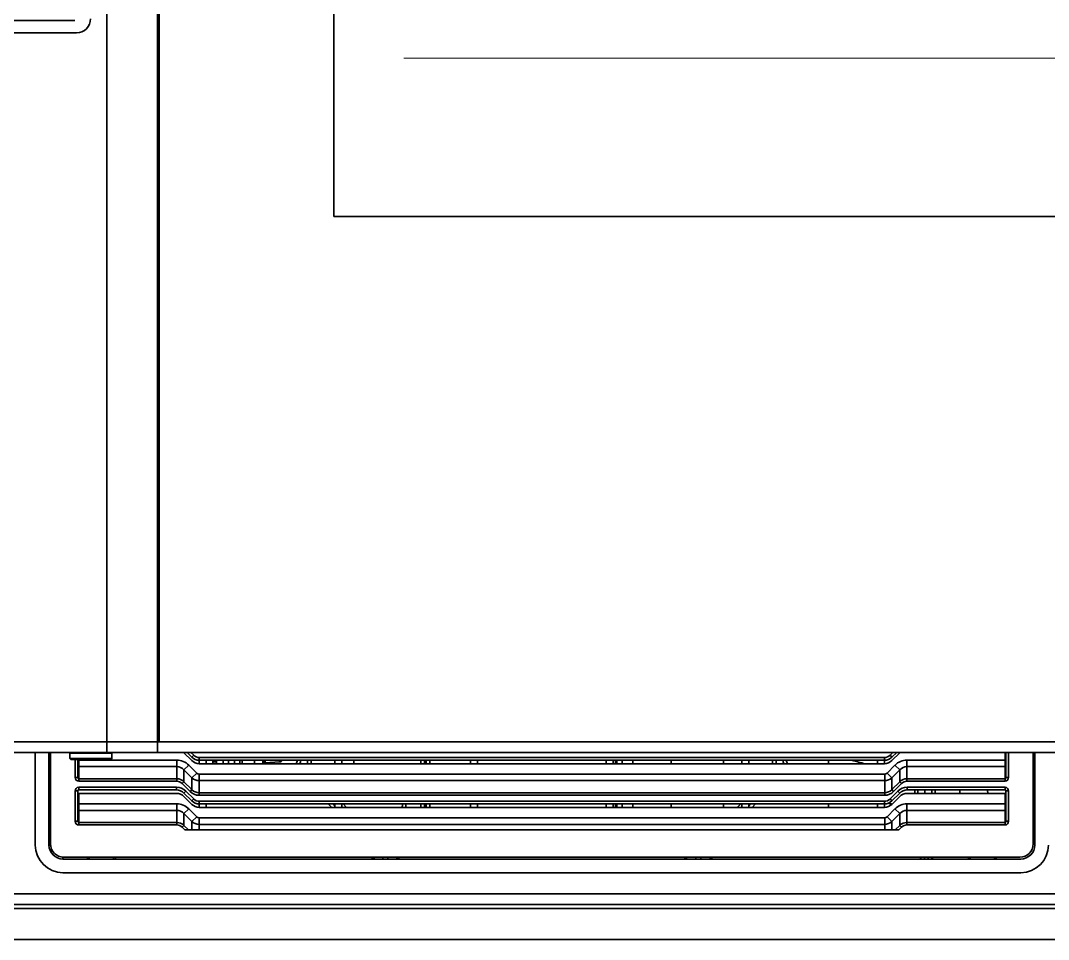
# Model space of a CAD drawing. Extents: x 53 to 4125, y 6244 to 9910.
# Drawn here: x 2373.2 to 2667.2, y 7999.4 to 8262.2 of the extents above; entities that cross this region are included whole.
import ezdxf

# ---------------------------------------------------------------- set-up
doc = ezdxf.new("R2010")
doc.units = 0
doc.header["$LTSCALE"] = 5
doc.layers.get('0').update_dxf_attribs({"linetype": 'CONTINUOUS', "lineweight": 0})
doc.layers.add('1', color=7, linetype='CONTINUOUS', true_color=0xffffff)

msp = doc.modelspace()

# ---------------------------------------------------------------- linework, layer by layer
at = {"color": 2}
msp.add_line((2482.78, 8251.4), (2695.78, 8251.4), dxfattribs=at)
at = {"layer": '1', "color": 7, "linetype": 'Continuous', "lineweight": 35}
for p, q in [((2397.86, 8739.4), (2397.86, 8055.9)), ((2412.28, 8739.4), (2412.28, 8055.9)), ((2412.78, 8739.15), (2412.78, 8055.9)), ((2462.78, 8639.15), (2462.78, 8206.1)), ((2225.06, 8262.15), (2388.66, 8262.15)), ((2389.16, 8258.65), (2345.17, 8258.65)), ((2462.78, 8206.1), (2715.78, 8206.1)), ((2396.45, 8055.9), (2217.28, 8055.9)), ((2397.86, 8055.9), (2396.45, 8055.9)), ((2397.86, 8055.9), (2411.62, 8055.9)), ((2397.86, 8055.9), (2397.86, 8052.9)), ((2411.62, 8055.9), (2412.32, 8055.9)), ((2412.32, 8055.9), (2766.23, 8055.9)), ((2412.32, 8055.9), (2412.32, 8052.9)), ((2217.28, 8052.9), (2396.45, 8052.9)), ((2377.36, 8026.4), (2377.36, 8052.9)), ((2381.28, 8052.9), (2381.28, 8026.4)), ((2381.73, 8026.7), (2381.73, 8052.9)), ((2387.53, 8052.9), (2387.28, 8052.65)), ((2387.28, 8052.65), (2399.28, 8052.65)), ((2387.28, 8052.65), (2387.28, 8051.15)), ((2399.28, 8051.15), (2387.28, 8051.15)), ((2387.28, 8051.15), (2387.53, 8050.9)), ((2399.03, 8050.9), (2387.53, 8050.9)), ((2388.78, 8045.7), (2388.78, 8050.9)), ((2389.53, 8050.9), (2389.53, 8045.7)), ((2389.78, 8050.9), (2389.78, 8050.69)), ((2397.86, 8052.9), (2396.45, 8052.9)), ((2397.86, 8052.9), (2411.62, 8052.9)), ((2399.28, 8052.65), (2399.03, 8052.9)), ((2399.03, 8050.9), (2399.28, 8051.15)), ((2399.28, 8051.15), (2399.28, 8052.65)), ((2412.32, 8052.9), (2411.62, 8052.9)), ((2412.32, 8052.9), (2766.23, 8052.9)), ((2422.15, 8050.53), (2419.9, 8052.77)), ((2422.15, 8051.53), (2420.78, 8052.9)), ((2421.84, 8052.9), (2422.68, 8052.06)), ((2422.15, 8051.53), (2422.68, 8052.06)), ((2424.27, 8050.65), (2424.27, 8051.4)), ((2424.27, 8051.4), (2620.28, 8051.4)), ((2620.28, 8050.65), (2620.28, 8051.4)), ((2621.87, 8052.06), (2622.71, 8052.9)), ((2622.4, 8051.53), (2621.87, 8052.06)), ((2623.78, 8052.9), (2622.4, 8051.53)), ((2624.65, 8052.77), (2622.4, 8050.53)), ((2654.78, 8050.69), (2654.78, 8052.9)), ((2655.03, 8045.7), (2655.03, 8052.9)), ((2655.78, 8052.9), (2655.78, 8045.7)), ((2662.83, 8052.9), (2662.83, 8026.7)), ((2663.28, 8026.4), (2663.28, 8052.9)), ((2381.73, 8050.7), (2381.28, 8050.7)), ((2381.48, 8049.4), (2381.73, 8049.4)), ((2389.53, 8050.69), (2389.78, 8050.69)), ((2389.78, 8050.69), (2417.84, 8050.69)), ((2389.78, 8050.69), (2389.78, 8048.81)), ((2417.84, 8048.81), (2389.78, 8048.81)), ((2389.78, 8048.81), (2389.78, 8045.34)), ((2417.84, 8050.69), (2417.84, 8048.81)), ((2417.84, 8045.34), (2417.84, 8048.81)), ((2421.26, 8049.24), (2419.89, 8047.88)), ((2422.16, 8045.61), (2419.89, 8047.88)), ((2419.89, 8047.88), (2419.89, 8044.5)), ((2421.26, 8049.24), (2423.53, 8046.97)), ((2620.28, 8050.65), (2424.27, 8050.65)), ((2424.28, 8049.65), (2424.27, 8049.65)), ((2424.28, 8049.65), (2424.28, 8050.65)), ((2426.28, 8049.65), (2424.28, 8049.65)), ((2426.28, 8050.65), (2426.28, 8049.65)), ((2463.08, 8049.65), (2426.28, 8049.65)), ((2428.18, 8049.65), (2428.18, 8050.65)), ((2428.18, 8050.15), (2429.18, 8050.15)), ((2429.18, 8050.65), (2429.18, 8050.15)), ((2429.18, 8050.15), (2429.18, 8049.65)), ((2431.08, 8049.65), (2431.08, 8050.65)), ((2432.6, 8049.65), (2432.6, 8050.65)), ((2434.37, 8049.65), (2434.37, 8050.65)), ((2435.9, 8049.65), (2435.9, 8050.65)), ((2436.56, 8049.65), (2436.56, 8050.65)), ((2440.12, 8049.65), (2440.12, 8050.65)), ((2442.48, 8049.65), (2442.48, 8050.65)), ((2442.64, 8049.65), (2442.64, 8050.65)), ((2443.12, 8049.92), (2443.12, 8050.65)), ((2443.12, 8049.92), (2447.23, 8050.14)), ((2447.23, 8050.14), (2447.23, 8050.65)), ((2455.28, 8049.65), (2455.28, 8050.65)), ((2456.28, 8050.65), (2456.28, 8049.65)), ((2463.08, 8049.65), (2463.08, 8050.65)), ((2465.08, 8049.65), (2463.08, 8049.65)), ((2465.08, 8050.65), (2465.08, 8049.65)), ((2501.88, 8049.65), (2465.08, 8049.65)), ((2468.51, 8050.65), (2468.51, 8049.65)), ((2487.69, 8050.65), (2487.69, 8049.65)), ((2488.69, 8050.65), (2488.69, 8049.65)), ((2489.19, 8050.65), (2489.19, 8049.65)), ((2490.19, 8050.65), (2490.19, 8049.65)), ((2501.88, 8049.65), (2501.88, 8050.65)), ((2503.88, 8049.65), (2501.88, 8049.65)), ((2503.88, 8050.65), (2503.88, 8049.65)), ((2540.68, 8049.65), (2503.88, 8049.65)), ((2540.68, 8049.65), (2540.68, 8050.65)), ((2542.68, 8049.65), (2540.68, 8049.65)), ((2542.68, 8050.65), (2542.68, 8049.65)), ((2579.48, 8049.65), (2542.68, 8049.65)), ((2543.38, 8050.65), (2543.38, 8049.65)), ((2543.38, 8049.65), (2543.38, 8050.65)), ((2543.77, 8049.65), (2543.77, 8050.65)), ((2545.27, 8049.65), (2545.27, 8050.65)), ((2545.28, 8049.65), (2545.28, 8050.65)), ((2548.28, 8050.65), (2548.28, 8049.65)), ((2559.28, 8049.65), (2559.28, 8050.65)), ((2574.28, 8050.65), (2574.28, 8049.65)), ((2579.48, 8049.65), (2579.48, 8050.65)), ((2581.48, 8049.65), (2579.48, 8049.65)), ((2581.48, 8050.65), (2581.48, 8049.65)), ((2618.28, 8049.65), (2581.48, 8049.65)), ((2588.28, 8049.65), (2588.28, 8050.65)), ((2589.28, 8050.65), (2589.28, 8049.65)), ((2604.28, 8049.65), (2604.28, 8050.65)), ((2618.28, 8049.65), (2618.28, 8050.65)), ((2620.28, 8049.65), (2618.28, 8049.65)), ((2620.28, 8050.65), (2620.28, 8049.65)), ((2620.28, 8049.65), (2620.28, 8049.65)), ((2621.02, 8046.97), (2623.29, 8049.24)), ((2624.66, 8047.88), (2622.39, 8045.61)), ((2623.29, 8049.24), (2624.66, 8047.88)), ((2624.66, 8044.5), (2624.66, 8047.88)), ((2626.71, 8050.69), (2654.78, 8050.69)), ((2626.71, 8050.69), (2626.71, 8048.81)), ((2654.78, 8048.81), (2626.71, 8048.81)), ((2626.71, 8048.81), (2626.71, 8045.34)), ((2654.78, 8050.69), (2655.03, 8050.69)), ((2654.78, 8048.81), (2654.78, 8050.69)), ((2654.78, 8045.34), (2654.78, 8048.81)), ((2663.28, 8050.7), (2662.83, 8050.7)), ((2381.73, 8047.65), (2381.28, 8047.65)), ((2381.73, 8046.65), (2381.28, 8046.65)), ((2389.53, 8045.7), (2388.78, 8045.7)), ((2389.78, 8045.34), (2417.84, 8045.34)), ((2389.78, 8044.63), (2389.78, 8045.34)), ((2417.84, 8045.34), (2417.84, 8044.63)), ((2423.53, 8046.97), (2422.16, 8045.61)), ((2422.16, 8042.23), (2422.16, 8045.61)), ((2424.21, 8046.69), (2620.34, 8046.69)), ((2424.21, 8046.69), (2424.21, 8044.81)), ((2620.34, 8046.69), (2620.34, 8044.81)), ((2621.02, 8046.97), (2622.39, 8045.61)), ((2622.39, 8045.61), (2622.39, 8042.23)), ((2626.71, 8045.34), (2626.71, 8044.63)), ((2626.71, 8045.34), (2654.78, 8045.34)), ((2654.78, 8045.34), (2654.78, 8044.63)), ((2655.03, 8045.7), (2655.78, 8045.7)), ((2663.28, 8047.65), (2662.83, 8047.65)), ((2663.28, 8046.65), (2662.83, 8046.65)), ((2381.73, 8044.49), (2381.32, 8044.49)), ((2417.84, 8044.63), (2389.78, 8044.63)), ((2389.78, 8042.9), (2417.78, 8042.9)), ((2389.78, 8042.15), (2389.78, 8042.9)), ((2417.78, 8042.15), (2389.78, 8042.15)), ((2417.78, 8042.15), (2417.78, 8042.9)), ((2419.89, 8044.5), (2419.38, 8043.98)), ((2421.65, 8041.71), (2419.38, 8043.98)), ((2419.89, 8044.5), (2422.16, 8042.23)), ((2422.16, 8042.23), (2421.65, 8041.71)), ((2424.21, 8044.81), (2424.21, 8041.34)), ((2620.34, 8044.81), (2424.21, 8044.81)), ((2620.34, 8041.34), (2620.34, 8044.81)), ((2622.39, 8042.23), (2624.66, 8044.5)), ((2622.39, 8042.23), (2622.9, 8041.71)), ((2625.17, 8043.98), (2622.9, 8041.71)), ((2624.66, 8044.5), (2625.17, 8043.98)), ((2654.78, 8044.63), (2626.71, 8044.63)), ((2626.77, 8042.15), (2626.77, 8042.9)), ((2626.77, 8042.9), (2654.78, 8042.9)), ((2654.78, 8042.15), (2626.77, 8042.15)), ((2629, 8042.15), (2629, 8041.15)), ((2629.8, 8042.15), (2629.8, 8041.15)), ((2631.8, 8041.15), (2631.8, 8042.15)), ((2633.8, 8042.15), (2633.8, 8041.15)), ((2634.8, 8042.15), (2634.8, 8041.15)), ((2641.82, 8041.15), (2641.8, 8042.15)), ((2649.8, 8042.15), (2649.81, 8041.15)), ((2654.78, 8042.15), (2654.78, 8042.9)), ((2388.78, 8033.2), (2388.78, 8041.9)), ((2389.53, 8041.9), (2388.78, 8041.9)), ((2389.53, 8041.9), (2389.53, 8033.2)), ((2389.53, 8041.15), (2389.78, 8041.15)), ((2417.78, 8041.15), (2389.78, 8041.15)), ((2389.78, 8041.15), (2389.78, 8038.19)), ((2419.9, 8041.27), (2420.43, 8041.8)), ((2422.15, 8039.03), (2419.9, 8041.27)), ((2422.15, 8038.03), (2419.9, 8040.27)), ((2420.43, 8041.8), (2422.68, 8039.56)), ((2422.15, 8039.03), (2422.68, 8039.56)), ((2424.21, 8041.34), (2424.21, 8040.63)), ((2424.21, 8041.34), (2620.34, 8041.34)), ((2620.34, 8040.63), (2424.21, 8040.63)), ((2620.34, 8041.34), (2620.34, 8040.63)), ((2621.87, 8039.56), (2624.12, 8041.8)), ((2622.4, 8039.03), (2621.87, 8039.56)), ((2624.65, 8041.27), (2622.4, 8039.03)), ((2624.65, 8040.27), (2622.4, 8038.03)), ((2624.65, 8041.27), (2624.12, 8041.8)), ((2654.78, 8041.15), (2626.77, 8041.15)), ((2655.03, 8041.15), (2654.78, 8041.15)), ((2654.78, 8038.19), (2654.78, 8041.15)), ((2655.03, 8033.2), (2655.03, 8041.9)), ((2655.03, 8041.9), (2655.78, 8041.9)), ((2655.78, 8041.9), (2655.78, 8033.2)), ((2389.53, 8038.19), (2389.78, 8038.19)), ((2389.78, 8038.19), (2417.84, 8038.19)), ((2389.78, 8038.19), (2389.78, 8036.31)), ((2417.84, 8036.31), (2389.78, 8036.31)), ((2389.78, 8036.31), (2389.78, 8032.84)), ((2417.84, 8038.19), (2417.84, 8036.31)), ((2417.84, 8032.84), (2417.84, 8036.31)), ((2421.26, 8036.74), (2419.89, 8035.38)), ((2421.26, 8036.74), (2423.53, 8034.47)), ((2424.27, 8038.15), (2424.27, 8038.9)), ((2424.27, 8038.9), (2620.28, 8038.9)), ((2620.28, 8038.15), (2424.27, 8038.15)), ((2424.28, 8037.15), (2424.27, 8037.15)), ((2424.28, 8037.15), (2424.28, 8038.15)), ((2426.28, 8037.15), (2424.28, 8037.15)), ((2426.28, 8038.15), (2426.28, 8037.15)), ((2463.08, 8037.15), (2426.28, 8037.15)), ((2462.15, 8037.15), (2461.15, 8038.15)), ((2462.57, 8038.15), (2463.08, 8037.64)), ((2463.08, 8037.15), (2463.08, 8038.15)), ((2465.08, 8037.15), (2463.08, 8037.15)), ((2465.08, 8038.15), (2465.08, 8037.15)), ((2501.88, 8037.15), (2465.08, 8037.15)), ((2465.4, 8038.15), (2466.4, 8037.15)), ((2483.33, 8037.15), (2483.33, 8038.15)), ((2487.69, 8038.15), (2487.69, 8037.15)), ((2488.69, 8038.15), (2488.69, 8037.15)), ((2489.19, 8038.15), (2489.19, 8037.15)), ((2490.19, 8038.15), (2490.19, 8037.15)), ((2501.88, 8037.15), (2501.88, 8038.15)), ((2503.88, 8037.15), (2501.88, 8037.15)), ((2503.88, 8038.15), (2503.88, 8037.15)), ((2540.68, 8037.15), (2503.88, 8037.15)), ((2540.68, 8037.15), (2540.68, 8038.15)), ((2542.68, 8037.15), (2540.68, 8037.15)), ((2542.68, 8038.15), (2542.68, 8037.15)), ((2579.48, 8037.15), (2542.68, 8037.15)), ((2543.38, 8038.15), (2543.38, 8037.15)), ((2543.38, 8037.15), (2543.38, 8038.15)), ((2543.77, 8037.15), (2543.77, 8038.15)), ((2545.27, 8037.15), (2545.27, 8038.15)), ((2545.28, 8037.15), (2545.28, 8038.15)), ((2548.28, 8038.15), (2548.28, 8037.15)), ((2559.28, 8037.15), (2559.28, 8038.15)), ((2574.28, 8038.15), (2574.28, 8037.15)), ((2578.15, 8037.15), (2579.15, 8038.15)), ((2579.48, 8037.15), (2579.48, 8038.15)), ((2581.48, 8037.15), (2579.48, 8037.15)), ((2581.48, 8038.15), (2581.48, 8037.15)), ((2581.48, 8037.64), (2581.98, 8038.15)), ((2618.28, 8037.15), (2581.48, 8037.15)), ((2583.4, 8038.15), (2582.4, 8037.15)), ((2604.28, 8037.15), (2604.28, 8038.15)), ((2618.28, 8037.15), (2618.28, 8038.15)), ((2620.28, 8037.15), (2618.28, 8037.15)), ((2620.28, 8038.15), (2620.28, 8038.9)), ((2620.28, 8038.15), (2620.28, 8037.15)), ((2620.28, 8037.15), (2620.28, 8037.15)), ((2621.02, 8034.47), (2623.29, 8036.74)), ((2623.29, 8036.74), (2624.66, 8035.38)), ((2626.71, 8038.19), (2654.78, 8038.19)), ((2626.71, 8038.19), (2626.71, 8036.31)), ((2626.71, 8036.31), (2626.71, 8032.84)), ((2654.78, 8036.31), (2626.71, 8036.31)), ((2654.78, 8038.19), (2655.03, 8038.19)), ((2654.78, 8036.31), (2654.78, 8038.19)), ((2654.78, 8032.84), (2654.78, 8036.31)), ((2381.28, 8034.4), (2381.73, 8034.4)), ((2389.53, 8033.2), (2388.78, 8033.2)), ((2422.16, 8033.11), (2419.89, 8035.38)), ((2419.89, 8035.38), (2419.89, 8032)), ((2423.53, 8034.47), (2422.16, 8033.11)), ((2424.21, 8034.19), (2620.34, 8034.19)), ((2424.21, 8034.19), (2424.21, 8032.31)), ((2620.34, 8034.19), (2620.34, 8032.31)), ((2621.02, 8034.47), (2622.39, 8033.11)), ((2624.66, 8035.38), (2622.39, 8033.11)), ((2624.66, 8032), (2624.66, 8035.38)), ((2655.03, 8033.2), (2655.78, 8033.2)), ((2662.82, 8034.4), (2663.27, 8034.4)), ((2381.28, 8031.28), (2381.73, 8031.28)), ((2389.78, 8032.84), (2417.84, 8032.84)), ((2389.78, 8032.13), (2389.78, 8032.84)), ((2417.84, 8032.13), (2389.78, 8032.13)), ((2417.84, 8032.84), (2417.84, 8032.13)), ((2419.89, 8032), (2419.38, 8031.48)), ((2420.16, 8030.7), (2419.38, 8031.48)), ((2419.89, 8032), (2421.19, 8030.7)), ((2624.39, 8030.7), (2420.16, 8030.7)), ((2422.16, 8030.7), (2422.16, 8033.11)), ((2620.34, 8032.31), (2424.21, 8032.31)), ((2424.21, 8032.31), (2424.21, 8030.7)), ((2620.34, 8030.7), (2620.34, 8032.31)), ((2622.39, 8033.11), (2622.39, 8030.7)), ((2623.37, 8030.7), (2624.66, 8032)), ((2625.17, 8031.48), (2624.39, 8030.7)), ((2624.66, 8032), (2625.17, 8031.48)), ((2626.71, 8032.84), (2626.71, 8032.13)), ((2626.71, 8032.84), (2654.78, 8032.84)), ((2654.78, 8032.13), (2626.71, 8032.13)), ((2654.78, 8032.84), (2654.78, 8032.13)), ((2662.82, 8032.6), (2663.27, 8032.6)), ((2381.28, 8026.4), (2381.74, 8026.4)), ((2385.28, 8022.4), (2385.28, 8022.91)), ((2385.28, 8022.4), (2659.28, 8022.4)), ((2659.03, 8022.9), (2385.53, 8022.9)), ((2392.28, 8022.4), (2392.28, 8022.9)), ((2392.78, 8022.9), (2392.78, 8022.4)), ((2399.78, 8022.4), (2399.78, 8022.9)), ((2400.28, 8022.9), (2400.28, 8022.4)), ((2476.82, 8022.4), (2476.82, 8022.9)), ((2478.23, 8022.4), (2478.23, 8022.9)), ((2480.65, 8022.9), (2480.71, 8022.84)), ((2563.84, 8022.84), (2563.9, 8022.9)), ((2566.32, 8022.9), (2566.32, 8022.4)), ((2567.73, 8022.9), (2567.73, 8022.4)), ((2631.78, 8022.9), (2631.78, 8022.4)), ((2632.78, 8022.9), (2632.78, 8022.4)), ((2644.28, 8022.4), (2644.28, 8022.9)), ((2644.78, 8022.9), (2644.78, 8022.4)), ((2651.78, 8022.4), (2651.78, 8022.9)), ((2652.28, 8022.9), (2652.28, 8022.4)), ((2659.28, 8018.49), (2385.28, 8018.49)), ((2894.53, 8012.4), (2284.03, 8012.4)), ((2816.53, 8009.4), (2274.78, 8009.4)), ((2282.93, 8008.2), (2895.63, 8008.2)), ((2897.63, 7999.4), (2280.93, 7999.4))]:
    msp.add_line(p, q, dxfattribs=at)
for centre, radius, start, end in [((2389.16, 8262.65), 4, 270, 0), ((2417.78, 8050.65), 3, 45, 48.5909), ((2424.27, 8053.65), 3, 225, 270), ((2424.27, 8053.65), 2.25, 225, 270), ((2620.28, 8053.65), 2.25, 270, 315), ((2620.28, 8053.65), 3, 270, 315), ((2626.77, 8050.65), 3, 131.4091, 135), ((2382.78, 8050.15), 1.5, 180, 225.5723), ((2424.27, 8052.65), 3, 225, 270), ((2443.14, 8049.43), 0.5, 92.9999, 153.056), ((2447.18, 8051.14), 1, 273, 330.8618), ((2450.28, 8050.65), 2, 329.9991, 0), ((2450.28, 8050.65), 3, 340.5277, 0), ((2594.28, 8050.65), 3, 180, 199.4723), ((2594.28, 8050.65), 2, 180, 210.0009), ((2620.28, 8052.65), 3, 270, 315), ((2661.78, 8050.15), 1.5, 314.4277, 0), ((2382.78, 8044.15), 1.5, 134.4277, 180), ((2661.78, 8044.15), 1.5, 0, 45.5723), ((2389.78, 8041.9), 1, 90, 180), ((2389.78, 8041.9), 0.25, 90, 180), ((2417.78, 8039.15), 3.75, 45, 90), ((2417.78, 8039.15), 3, 45, 90), ((2626.77, 8039.15), 3.75, 90, 135), ((2626.77, 8039.15), 3, 90, 135), ((2654.78, 8041.9), 1, 0, 90), ((2654.78, 8041.9), 0.25, 0, 90), ((2417.78, 8038.15), 3, 45, 90), ((2424.27, 8041.15), 3, 225, 270), ((2424.27, 8041.15), 2.25, 225, 270), ((2620.28, 8041.15), 2.25, 270, 315), ((2620.28, 8041.15), 3, 270, 315), ((2626.77, 8038.15), 3, 90, 135), ((2424.27, 8040.15), 3, 225, 270), ((2476.44, 8038.49), 6, 347.1384, 356.7937), ((2620.28, 8040.15), 3, 270, 315), ((2382.28, 8033.81), 1, 180, 236.6337), ((2385.28, 8026.4), 7.91, 180, 270), ((2385.28, 8026.4), 4, 180, 270), ((2385.53, 8026.7), 3.8, 180, 270), ((2659.03, 8026.7), 3.8, 270, 0), ((2659.28, 8026.4), 4, 270, 0), ((2659.28, 8026.4), 7.91, 270, 0), ((2473.28, 8023.9), 1.5, 270, 318.1908), ((2481.77, 8023.9), 1.5, 225, 270), ((2562.78, 8023.9), 1.5, 270, 315), ((2571.27, 8023.9), 1.5, 221.8092, 270), ((2630.28, 8022.9), 0.5, 270, 0), ((2634.28, 8022.9), 0.5, 180, 270)]:
    msp.add_arc(centre, radius, start, end, dxfattribs=at)
for centre, major_axis, ratio, start_param, end_param in [((2389.78, 8049.05), (0.25, 0), 0.935602, 3.141593, 4.712389), ((2417.84, 8045.34), (0, -5.34), 0.935602, 2.389453, 3.141593), ((2417.84, 8045.34), (0, 3.47), 0.863819, 5.531045, 6.283185), ((2626.71, 8045.34), (0, -5.34), 0.935602, 3.141593, 3.893733), ((2626.71, 8045.34), (0, 3.47), 0.863819, 0, 0.75214), ((2654.78, 8049.05), (0.25, 0), 0.935602, 4.712389, 6.283185), ((2389.78, 8045.7), (0, 1.07), 0.935602, 1.570796, 3.141593), ((2389.78, 8045.7), (0, 0.367), 0.680958, 1.570796, 3.141593), ((2417.84, 8042.23), (0, 3.11), 0.965695, 5.531045, 6.283185), ((2424.21, 8047.75), (3, 0), 0.980011, 3.960249, 4.712389), ((2424.21, 8047.75), (0, 1.07), 0.935602, 2.389453, 3.141593), ((2620.34, 8047.75), (0, 1.07), 0.935602, 3.141593, 3.893733), ((2620.34, 8047.75), (3, 0), 0.980011, 4.712389, 5.464529), ((2626.71, 8042.23), (0, 3.11), 0.965695, 0, 0.75214), ((2654.78, 8045.7), (0, -1.07), 0.935602, 0, 1.570796), ((2654.78, 8045.7), (0, 0.367), 0.680958, 3.141593, 4.712389), ((2417.84, 8042.23), (0, -2.4), 0.935602, 2.389453, 3.141593), ((2424.21, 8044.64), (0, 3.31), 0.907327, 2.389453, 3.141593), ((2620.34, 8044.64), (0, 3.31), 0.907327, 3.141593, 3.893733), ((2626.71, 8042.23), (0, -2.4), 0.935602, 3.141593, 3.893733), ((2424.21, 8044.64), (0, 4.01), 0.935602, 2.389453, 3.141593), ((2620.34, 8044.64), (0, 4.01), 0.935602, 3.141593, 3.893733), ((2389.78, 8036.55), (0.25, 0), 0.935602, 3.141593, 4.712389), ((2417.84, 8032.84), (0, -5.34), 0.935602, 2.389453, 3.141593), ((2417.84, 8032.84), (0, 3.47), 0.863819, 5.531045, 6.283185), ((2626.71, 8032.84), (0, -5.34), 0.935602, 3.141593, 3.893733), ((2626.71, 8032.84), (0, 3.47), 0.863819, 0, 0.75214), ((2654.78, 8036.55), (0.25, 0), 0.935602, 4.712389, 6.283185), ((2389.78, 8033.2), (0, 1.07), 0.935602, 1.570796, 3.141593), ((2389.78, 8033.2), (0, 0.367), 0.680958, 1.570796, 3.141593), ((2424.21, 8035.25), (0, 1.07), 0.935602, 2.389453, 3.141593), ((2620.34, 8035.25), (0, 1.07), 0.935602, 3.141593, 3.893733), ((2654.78, 8033.2), (0, -1.07), 0.935602, 0, 1.570796), ((2654.78, 8033.2), (0, 0.367), 0.680958, 3.141593, 4.712389), ((2417.84, 8029.73), (0, 3.11), 0.965695, 5.531045, 6.283185), ((2417.84, 8029.73), (0, -2.4), 0.935602, 2.389453, 3.141593), ((2424.21, 8035.25), (3, 0), 0.980011, 3.960249, 4.712389), ((2620.34, 8035.25), (3, 0), 0.980011, 4.712389, 5.464529), ((2626.71, 8029.73), (0, 3.11), 0.965695, 0, 0.75214), ((2626.71, 8029.73), (0, -2.4), 0.935602, 3.141593, 3.893733)]:
    msp.add_ellipse(centre, major_axis=major_axis, ratio=ratio, start_param=start_param, end_param=end_param, dxfattribs=at)
msp.add_open_spline([(2614.76, 8049.62), (2614.11, 8049.79), (2612.87, 8050.12), (2611.62, 8050.45), (2611.02, 8050.61)], degree=3, knots=[0, 0, 0, 0, 0.516793, 1, 1, 1, 1], dxfattribs=at)
msp.add_open_spline([(2621.35, 8038.34), (2621.72, 8038.25), (2622.08, 8038.16), (2622.45, 8038.07)], degree=3, dxfattribs=at)

doc.saveas('drawing.dxf')
